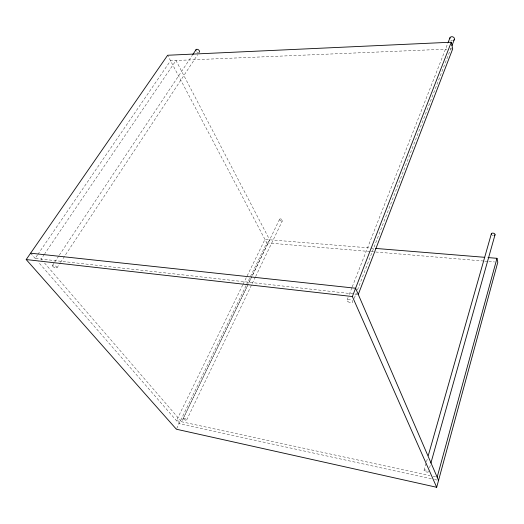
<?xml version="1.0" encoding="UTF-8"?>
<svg xmlns="http://www.w3.org/2000/svg" width="524" height="524" viewBox="0 0 524 524"><rect width="100%" height="100%" fill="white"/><g stroke="black" fill="none" stroke-linecap="round" stroke-linejoin="round"><path stroke-width="0.39" stroke-dasharray="2.62 1.97" d="M429.562 467.801L430.23 465.436M424.073 470.336L426.307 462.482M426.529 461.696L427.649 457.766M354.244 298.339L356.307 292.995M357.492 289.942L451.38 47.167M347.17 299.807L348.067 297.521M349.259 294.475L351.951 287.624M352.246 286.857L447.876 43.112M186.662 419.999L255.273 277.262M255.627 276.528L282.502 220.611M251.815 276.626L248.605 283.255L251.789 276.679M183.158 418.493L248.232 284.028L181.573 421.755L43.263 261.528M279.528 219.366L252.149 275.945L269.637 239.796L176.005 60.496L44.795 253.649M176.726 428.527L246.116 285.508M246.47 284.774L266.795 242.887L167.641 55.256M242.743 284.899L176.45 420.641L429.968 475.628M243.103 284.165L264.961 239.409L369.977 247.963M56.933 267.856L60.09 263.074M60.542 262.386L197.607 54.725M52.511 265.393L54.319 262.668M54.771 261.987L58.845 255.869M59.297 255.188L192.341 55.249M44.337 254.323L41.127 259.053L42.732 260.906M37.44 255.011L35.128 258.384L358.265 294.449M37.898 254.337L170.536 60.725L446.972 49.125M450.24 48.987L452.697 48.889M370.789 248.029L374.863 248.363M266.795 242.887L370.095 251.533M370.907 251.599L374.974 251.939M375.793 252.011L483.973 261.063M484.785 261.129L488.041 261.404M488.853 261.469L494.545 261.948M433.165 476.323L435.568 476.84M431.363 478.825L179.084 423.667L38.114 261.81M434.56 479.526L438.549 480.397M30.608 253.19L36.202 259.616M452.553 40.597A2.358 1.899 17 0 1 450.823 40.106M428.35 471.928A2.306 0.832 19.1 0 1 424.899 471.312A2.306 0.832 19.1 0 1 425.115 469.949A2.306 0.832 19.1 0 1 428.416 471.495M493.425 235.531A1.893 1.153 14.1 0 1 492.049 235.093M198.033 52.485A2.05 1.33 36.8 0 1 196.67 51.778M347.969 301.588A3.039 1.546 21.5 0 0 352.763 302.158A3.039 1.546 21.5 0 0 349.174 299.191A3.039 1.546 21.5 0 0 347.969 301.588M183.603 419.161A1.919 0.622 25.1 0 0 186.577 420.137A1.919 0.622 25.1 0 0 184.553 418.434A1.919 0.622 25.1 0 0 183.603 419.161M279.79 220.172A1.618 0.91 25.8 0 0 282.39 220.814A1.618 0.91 25.8 0 0 280.871 218.973A1.618 0.91 25.8 0 0 279.79 220.172M52.898 266.402A2.535 0.989 30.5 0 0 56.762 268.052A2.535 0.989 30.5 0 0 54.509 265.406A2.535 0.989 30.5 0 0 52.898 266.402"/><path stroke-width="0.79" d="M358.265 294.449L452.697 48.889L451.282 42.202L167.641 55.256L26.2 259.557L176.385 429.221L436.682 487.287L497.8 262.223L496.975 258.312L488.021 257.579M437.167 477.187L496.975 258.312M430.892 463.078L495.023 234.765M428.318 455.408L491.329 233.901M451.97 45.64L454.328 39.529M436.682 487.287L352.364 296.532L451.282 42.202M448.171 42.352L449.965 37.78M192.793 54.568L195.963 49.806M375.675 248.428L484.759 257.317M30.608 253.19L355.586 288.239L438.549 480.397M26.2 259.557L352.364 296.532M449.867 38.769A2.358 1.899 17 0 1 451.354 36.759A2.358 1.899 17 0 1 454.157 37.885A2.358 1.899 17 0 1 453.64 40.282M491.46 234.523A1.893 1.153 14.1 0 1 492.305 233.154A1.893 1.153 14.1 0 1 494.741 233.933A1.893 1.153 14.1 0 1 494.315 235.433M195.897 50.559A2.05 1.33 36.8 0 1 197.031 49.276A2.05 1.33 36.8 0 1 199.251 50.677A2.05 1.33 36.8 0 1 198.884 52.446"/></g></svg>
